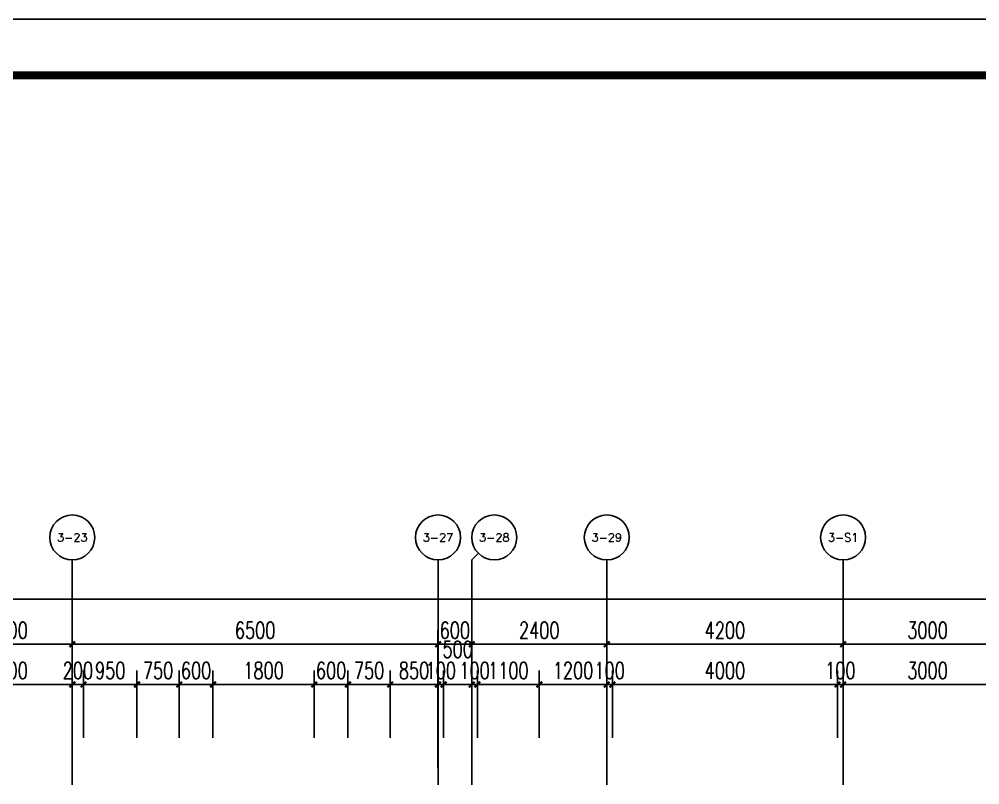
# Model space of a CAD drawing. Extents: x -59851 to 653804, y -249523 to 437614.
# Drawn here: x -6557 to 10515, y 221959 to 235577 of the extents above; entities that cross this region are included whole.
import ezdxf
from ezdxf.enums import TextEntityAlignment as Align

# ---------------------------------------------------------------- set-up
doc = ezdxf.new("R2010")
doc.units = 0
doc.header["$LTSCALE"] = 1000
doc.header["$MEASUREMENT"] = 0
for name, color, linetype in [('A-第三道尺寸线', 105, 'Continuous'), ('AXIS', 3, 'Continuous'), ('AXIS_TEXT', 7, 'Continuous'), ('LABEL_FIXBOX_PM', 7, 'Continuous'), ('LABEL_TXT_PM', 1, 'Continuous')]:
    doc.layers.add(name, color=color, linetype=linetype)
doc.styles.add('_TCH_AXIS', font='COMPLEX', dxfattribs={"bigfont": 'GBCBIG'})
doc.styles.add('_TCH_DIM_T3', font='SIMPLEX.shx', dxfattribs={"width": 0.705882, "bigfont": 'GBCBIG.shx'})
doc.styles.add('COMPLEX', font='COMPLEX')
doc.styles.add('LABEL_TXT_PM', font='pm_njadri_romans1.shx', dxfattribs={"width": 0.7, "bigfont": 'pm_njadri_hztxt.shx'})
doc.dimstyles.new('_TCH_ARCH&&100', dxfattribs={"dimtxt": 297.5, "dimasz": 100, "dimexe": 250, "dimexo": 300, "dimgap": 100, "dimtad": 1, "dimdec": 0, "dimzin": 0, "dimdsep": 46, "dimtxsty": '_TCH_DIM_T3', "dimblk": 'ARCHTICK', "dimcen": 0.09, "dimclrt": 7, "dimazin": 2, "dimtfac": 1, "dimtdec": 0, "dimtix": 1, "dimtmove": 2, "dimatfit": 3, "dimfxl": 0, "dimtolj": 1, "dimtzin": 0, "dimarcsym": 0})

# ---------------------------------------------------------------- blocks, each defined once
blk = doc.blocks.new('PMSheet_A1_20150113_5-3892016032414355901')
at = {"layer": 'LABEL_FIXBOX_PM'}
blk.add_lwpolyline([(0, 594), (841, 594), (841, 0), (0, 0)], close=True, dxfattribs=at)
at = {"layer": 'LABEL_FIXBOX_PM', "const_width": 1.4}
blk.add_lwpolyline([(831, 584), (25, 584), (25, 10), (831, 10)], close=True, dxfattribs=at)
at = {"layer": 'LABEL_TXT_PM', "style": 'LABEL_TXT_PM'}
for tag, height, width, p in [('修改图应说明理由', 4.5, 0.7, (788.35, 468.8)), ('出图章签名', 4.5, 0.7, (759.46, 338.09)), ('建设单位_U01', 4.5, 0.7, (800.9, 212.14)), ('建设单位', 4.5, 0.7, (800.9, 210.2)), ('建设单位_D01', 4.5, 0.7, (800.9, 207.4)), ('项目名称_U01', 4.5, 0.7, (800.9, 200.42)), ('项目名称', 4.5, 0.7, (800.9, 198.19)), ('项目名称_D01', 4.5, 0.7, (800.9, 195.3)), ('设计编号', 4.5, 0.6, (780.76, 187.9)), ('分项号', 4.5, 0.6, (820.26, 188)), ('项目经理', 4.5, 0.7, (780.26, 172)), ('项目经理签名', 4.5, 0.7, (810.18, 172.26)), ('审定签名', 4.5, 0.7, (810.18, 164.16)), ('审定', 4.5, 0.7, (780.26, 163.9)), ('审核', 4.5, 0.7, (780.26, 156)), ('审核签名', 4.5, 0.7, (810.18, 156.26)), ('项目负责', 4.5, 0.7, (780.26, 148)), ('项目负责签名', 4.5, 0.7, (810.18, 148.26)), ('专业负责签名', 4.5, 0.7, (810.18, 140.26)), ('专业负责', 4.5, 0.7, (780.26, 140)), ('校对', 4.5, 0.7, (780.26, 131.9)), ('校对签名', 4.5, 0.7, (810.18, 132.16)), ('设计', 4.5, 0.7, (780.26, 124)), ('设计签名', 4.5, 0.7, (810.18, 124.26)), ('绘制', 4.5, 0.7, (780.26, 115.9)), ('绘制签名', 4.5, 0.7, (810.18, 116.16)), ('方案_01', 4.5, 0.7, (780.26, 95.9)), ('方案_01签名', 4.5, 0.7, (810.18, 96.16)), ('方案_02', 4.5, 0.7, (780.26, 87.9)), ('方案_02签名', 4.5, 0.7, (810.18, 88.16)), ('方案_03', 4.5, 0.7, (780.29, 79.9)), ('方案_03签名', 4.5, 0.7, (810.2, 80.16)), ('方案_04', 4.5, 0.7, (780.26, 71.9)), ('方案_04签名', 4.5, 0.7, (810.18, 72.16)), ('图名_U02', 4.5, 0.7, (790.5, 60.2)), ('图名_U01', 4.5, 0.7, (790.5, 54.2)), ('图名', 4.5, 0.7, (790.5, 47.96)), ('图名_D01', 4.5, 0.7, (790.5, 42.4)), ('图名_D02', 4.5, 0.7, (790.5, 37)), ('图号', 3.5, 0.7, (760.97, 20.95)), ('图档号', 3.5, 0.7, (781.1, 20.95)), ('日期', 3.5, 0.7, (801.07, 20.95)), ('版本号', 3.5, 0.7, (820.27, 20.95))]:
    blk.add_attdef(tag, text='', height=height, dxfattribs=dict(at, width=width)).set_placement(p, align=Align.CENTER)
blk = doc.blocks.new('_ArchTick')
at = {"color": 0, "linetype": 'ByBlock', "const_width": 0.4}
blk.add_lwpolyline([(-0.5, -0.5), (0.5, 0.5)], dxfattribs=at)
blk = doc.blocks.new('*D3329')
at = {"layer": 'AXIS', "color": 0, "lineweight": -2, "transparency": 16777216}
for p, q in [((-7914, 222259), (-7914, 224709)), ((-5614, 222259), (-5614, 224709)), ((-7914, 224459), (-5614, 224459))]:
    blk.add_line(p, q, dxfattribs=at)
at = {"layer": 'Defpoints', "color": 0, "transparency": 16777216}
for p in [(-5614, 224459), (-7914, 221959), (-5614, 221959)]:
    blk.add_point(p, dxfattribs=at)
at = {"layer": 'AXIS', "color": 0, "lineweight": -2, "transparency": 16777216, "xscale": 100, "yscale": 100, "zscale": 100, "rotation": 180}
blk.add_blockref('_ArchTick', (-7914, 224459), dxfattribs=at)
at = {"layer": 'AXIS', "color": 0, "lineweight": -2, "transparency": 16777216, "xscale": 100, "yscale": 100, "zscale": 100}
blk.add_blockref('_ArchTick', (-5614, 224459), dxfattribs=at)
at = {"layer": 'AXIS', "color": 7, "transparency": 16777216, "insert": (-6764, 224708), "char_height": 297.5, "attachment_point": 5, "style": '_TCH_DIM_T3'}
blk.add_mtext('\\A1;2300', dxfattribs=at)
blk = doc.blocks.new('*D3330')
at = {"layer": 'AXIS', "color": 0, "lineweight": -2, "transparency": 16777216}
for p, q in [((-5614, 222259), (-5614, 224709)), ((886, 222259), (886, 224709)), ((-5614, 224459), (886, 224459))]:
    blk.add_line(p, q, dxfattribs=at)
at = {"layer": 'Defpoints', "color": 0, "transparency": 16777216}
for p in [(886, 224459), (-5614, 221959), (886, 221959)]:
    blk.add_point(p, dxfattribs=at)
at = {"layer": 'AXIS', "color": 0, "lineweight": -2, "transparency": 16777216, "xscale": 100, "yscale": 100, "zscale": 100, "rotation": 180}
blk.add_blockref('_ArchTick', (-5614, 224459), dxfattribs=at)
at = {"layer": 'AXIS', "color": 0, "lineweight": -2, "transparency": 16777216, "xscale": 100, "yscale": 100, "zscale": 100}
blk.add_blockref('_ArchTick', (886, 224459), dxfattribs=at)
at = {"layer": 'AXIS', "color": 7, "transparency": 16777216, "insert": (-2364, 224708), "char_height": 297.5, "attachment_point": 5, "style": '_TCH_DIM_T3'}
blk.add_mtext('\\A1;6500', dxfattribs=at)
blk = doc.blocks.new('*D3331')
at = {"layer": 'AXIS', "color": 0, "lineweight": -2, "transparency": 16777216}
for p, q in [((886, 222259), (886, 224709)), ((1486, 222259), (1486, 224709)), ((886, 224459), (786, 224459)), ((886, 224459), (1486, 224459)), ((1486, 224459), (1586, 224459))]:
    blk.add_line(p, q, dxfattribs=at)
at = {"layer": 'Defpoints', "color": 0, "transparency": 16777216}
for p in [(1486, 224459), (886, 221959), (1486, 221959)]:
    blk.add_point(p, dxfattribs=at)
at = {"layer": 'AXIS', "color": 0, "lineweight": -2, "transparency": 16777216, "xscale": 100, "yscale": 100, "zscale": 100}
blk.add_blockref('_ArchTick', (886, 224459), dxfattribs=at)
at = {"layer": 'AXIS', "color": 0, "lineweight": -2, "transparency": 16777216, "xscale": 100, "yscale": 100, "zscale": 100, "rotation": 180}
blk.add_blockref('_ArchTick', (1486, 224459), dxfattribs=at)
at = {"layer": 'AXIS', "color": 7, "transparency": 16777216, "insert": (1186, 224708), "char_height": 297.5, "attachment_point": 5, "style": '_TCH_DIM_T3'}
blk.add_mtext('\\A1;600', dxfattribs=at)
blk = doc.blocks.new('*D3332')
at = {"layer": 'AXIS', "color": 0, "lineweight": -2, "transparency": 16777216}
for p, q in [((1486, 222259), (1486, 224709)), ((3886, 222259), (3886, 224709)), ((1486, 224459), (3886, 224459))]:
    blk.add_line(p, q, dxfattribs=at)
at = {"layer": 'Defpoints', "color": 0, "transparency": 16777216}
for p in [(3886, 224459), (1486, 221959), (3886, 221959)]:
    blk.add_point(p, dxfattribs=at)
at = {"layer": 'AXIS', "color": 0, "lineweight": -2, "transparency": 16777216, "xscale": 100, "yscale": 100, "zscale": 100, "rotation": 180}
blk.add_blockref('_ArchTick', (1486, 224459), dxfattribs=at)
at = {"layer": 'AXIS', "color": 0, "lineweight": -2, "transparency": 16777216, "xscale": 100, "yscale": 100, "zscale": 100}
blk.add_blockref('_ArchTick', (3886, 224459), dxfattribs=at)
at = {"layer": 'AXIS', "color": 7, "transparency": 16777216, "insert": (2686, 224708), "char_height": 297.5, "attachment_point": 5, "style": '_TCH_DIM_T3'}
blk.add_mtext('\\A1;2400', dxfattribs=at)
blk = doc.blocks.new('*D3333')
at = {"layer": 'AXIS', "color": 0, "lineweight": -2, "transparency": 16777216}
for p, q in [((3886, 222259), (3886, 224709)), ((8086, 222259), (8086, 224709)), ((3886, 224459), (8086, 224459))]:
    blk.add_line(p, q, dxfattribs=at)
at = {"layer": 'Defpoints', "color": 0, "transparency": 16777216}
for p in [(8086, 224459), (3886, 221959), (8086, 221959)]:
    blk.add_point(p, dxfattribs=at)
at = {"layer": 'AXIS', "color": 0, "lineweight": -2, "transparency": 16777216, "xscale": 100, "yscale": 100, "zscale": 100, "rotation": 180}
blk.add_blockref('_ArchTick', (3886, 224459), dxfattribs=at)
at = {"layer": 'AXIS', "color": 0, "lineweight": -2, "transparency": 16777216, "xscale": 100, "yscale": 100, "zscale": 100}
blk.add_blockref('_ArchTick', (8086, 224459), dxfattribs=at)
at = {"layer": 'AXIS', "color": 7, "transparency": 16777216, "insert": (5986, 224708), "char_height": 297.5, "attachment_point": 5, "style": '_TCH_DIM_T3'}
blk.add_mtext('\\A1;4200', dxfattribs=at)
blk = doc.blocks.new('*D3334')
at = {"layer": 'AXIS', "color": 0, "lineweight": -2, "transparency": 16777216}
for p, q in [((8086, 222259), (8086, 224709)), ((11086, 222259), (11086, 224709)), ((8086, 224459), (11086, 224459))]:
    blk.add_line(p, q, dxfattribs=at)
at = {"layer": 'Defpoints', "color": 0, "transparency": 16777216}
for p in [(11086, 224459), (8086, 221959), (11086, 221959)]:
    blk.add_point(p, dxfattribs=at)
at = {"layer": 'AXIS', "color": 0, "lineweight": -2, "transparency": 16777216, "xscale": 100, "yscale": 100, "zscale": 100, "rotation": 180}
blk.add_blockref('_ArchTick', (8086, 224459), dxfattribs=at)
at = {"layer": 'AXIS', "color": 0, "lineweight": -2, "transparency": 16777216, "xscale": 100, "yscale": 100, "zscale": 100}
blk.add_blockref('_ArchTick', (11086, 224459), dxfattribs=at)
at = {"layer": 'AXIS', "color": 7, "transparency": 16777216, "insert": (9586, 224708), "char_height": 297.5, "attachment_point": 5, "style": '_TCH_DIM_T3'}
blk.add_mtext('\\A1;3000', dxfattribs=at)
blk = doc.blocks.new('*D3336')
at = {"layer": 'AXIS', "color": 0, "lineweight": -2, "transparency": 16777216}
for p, q in [((-44214, 224293), (-44214, 225509)), ((14486, 224293), (14486, 225509)), ((-44214, 225259), (14486, 225259))]:
    blk.add_line(p, q, dxfattribs=at)
at = {"layer": 'Defpoints', "color": 0, "transparency": 16777216}
for p in [(14486, 225259), (-44214, 223993), (14486, 223993)]:
    blk.add_point(p, dxfattribs=at)
at = {"layer": 'AXIS', "color": 0, "lineweight": -2, "transparency": 16777216, "xscale": 100, "yscale": 100, "zscale": 100, "rotation": 180}
blk.add_blockref('_ArchTick', (-44214, 225259), dxfattribs=at)
at = {"layer": 'AXIS', "color": 0, "lineweight": -2, "transparency": 16777216, "xscale": 100, "yscale": 100, "zscale": 100}
blk.add_blockref('_ArchTick', (14486, 225259), dxfattribs=at)
at = {"layer": 'AXIS', "color": 7, "transparency": 16777216, "insert": (-14864, 225508), "char_height": 297.5, "attachment_point": 5, "style": '_TCH_DIM_T3'}
blk.add_mtext('\\A1;58700', dxfattribs=at)
blk = doc.blocks.new('_AXISO')
blk.add_circle((0, 0), 0.5)
at = {"layer": 'AXIS_TEXT', "style": 'COMPLEX', "width": 1.041667}
blk.add_attdef('A', text='', height=0.56, dxfattribs=at).set_placement((-0.25, -0.28), (0.25, -0.28), align=Align.FIT)
blk = doc.blocks.new('*D3447')
at = {"layer": 'A-第三道尺寸线', "color": 0, "lineweight": -2, "transparency": 16777216}
for p, q in [((-7914, 222794), (-7914, 223993)), ((-5614, 222794), (-5614, 223993)), ((-7914, 223743), (-5614, 223743))]:
    blk.add_line(p, q, dxfattribs=at)
at = {"layer": 'Defpoints', "color": 0, "transparency": 16777216}
for p in [(-5614, 223743), (-7914, 222494), (-5614, 222494)]:
    blk.add_point(p, dxfattribs=at)
at = {"layer": 'A-第三道尺寸线', "color": 0, "lineweight": -2, "transparency": 16777216, "xscale": 100, "yscale": 100, "zscale": 100, "rotation": 180}
blk.add_blockref('_ArchTick', (-7914, 223743), dxfattribs=at)
at = {"layer": 'A-第三道尺寸线', "color": 0, "lineweight": -2, "transparency": 16777216, "xscale": 100, "yscale": 100, "zscale": 100}
blk.add_blockref('_ArchTick', (-5614, 223743), dxfattribs=at)
at = {"layer": 'A-第三道尺寸线', "color": 7, "transparency": 16777216, "insert": (-6764, 223992), "char_height": 297.5, "attachment_point": 5, "style": '_TCH_DIM_T3'}
blk.add_mtext('\\A1;2300', dxfattribs=at)
blk = doc.blocks.new('*D3448')
at = {"layer": 'A-第三道尺寸线', "color": 0, "lineweight": -2, "transparency": 16777216}
for p, q in [((-5614, 222794), (-5614, 223993)), ((-5414, 222794), (-5414, 223993)), ((-5614, 223743), (-5714, 223743)), ((-5614, 223743), (-5414, 223743)), ((-5414, 223743), (-5314, 223743))]:
    blk.add_line(p, q, dxfattribs=at)
at = {"layer": 'Defpoints', "color": 0, "transparency": 16777216}
for p in [(-5414, 223743), (-5614, 222494), (-5414, 222494)]:
    blk.add_point(p, dxfattribs=at)
at = {"layer": 'A-第三道尺寸线', "color": 0, "lineweight": -2, "transparency": 16777216, "xscale": 100, "yscale": 100, "zscale": 100}
blk.add_blockref('_ArchTick', (-5614, 223743), dxfattribs=at)
at = {"layer": 'A-第三道尺寸线', "color": 0, "lineweight": -2, "transparency": 16777216, "xscale": 100, "yscale": 100, "zscale": 100, "rotation": 180}
blk.add_blockref('_ArchTick', (-5414, 223743), dxfattribs=at)
at = {"layer": 'A-第三道尺寸线', "color": 7, "transparency": 16777216, "insert": (-5514, 223992), "char_height": 297.5, "attachment_point": 5, "style": '_TCH_DIM_T3'}
blk.add_mtext('\\A1;200', dxfattribs=at)
blk = doc.blocks.new('*D3449')
at = {"layer": 'A-第三道尺寸线', "color": 0, "lineweight": -2, "transparency": 16777216}
for p, q in [((-5414, 222794), (-5414, 223993)), ((-4464, 222794), (-4464, 223993)), ((-5414, 223743), (-4464, 223743))]:
    blk.add_line(p, q, dxfattribs=at)
at = {"layer": 'Defpoints', "color": 0, "transparency": 16777216}
for p in [(-4464, 223743), (-5414, 222494), (-4464, 222494)]:
    blk.add_point(p, dxfattribs=at)
at = {"layer": 'A-第三道尺寸线', "color": 0, "lineweight": -2, "transparency": 16777216, "xscale": 100, "yscale": 100, "zscale": 100, "rotation": 180}
blk.add_blockref('_ArchTick', (-5414, 223743), dxfattribs=at)
at = {"layer": 'A-第三道尺寸线', "color": 0, "lineweight": -2, "transparency": 16777216, "xscale": 100, "yscale": 100, "zscale": 100}
blk.add_blockref('_ArchTick', (-4464, 223743), dxfattribs=at)
at = {"layer": 'A-第三道尺寸线', "color": 7, "transparency": 16777216, "insert": (-4939, 223992), "char_height": 297.5, "attachment_point": 5, "style": '_TCH_DIM_T3'}
blk.add_mtext('\\A1;950', dxfattribs=at)
blk = doc.blocks.new('*D3450')
at = {"layer": 'A-第三道尺寸线', "color": 0, "lineweight": -2, "transparency": 16777216}
for p, q in [((-4464, 222794), (-4464, 223993)), ((-3714, 222794), (-3714, 223993)), ((-4464, 223743), (-3714, 223743))]:
    blk.add_line(p, q, dxfattribs=at)
at = {"layer": 'Defpoints', "color": 0, "transparency": 16777216}
for p in [(-3714, 223743), (-4464, 222494), (-3714, 222494)]:
    blk.add_point(p, dxfattribs=at)
at = {"layer": 'A-第三道尺寸线', "color": 0, "lineweight": -2, "transparency": 16777216, "xscale": 100, "yscale": 100, "zscale": 100, "rotation": 180}
blk.add_blockref('_ArchTick', (-4464, 223743), dxfattribs=at)
at = {"layer": 'A-第三道尺寸线', "color": 0, "lineweight": -2, "transparency": 16777216, "xscale": 100, "yscale": 100, "zscale": 100}
blk.add_blockref('_ArchTick', (-3714, 223743), dxfattribs=at)
at = {"layer": 'A-第三道尺寸线', "color": 7, "transparency": 16777216, "insert": (-4089, 223992), "char_height": 297.5, "attachment_point": 5, "style": '_TCH_DIM_T3'}
blk.add_mtext('\\A1;750', dxfattribs=at)
blk = doc.blocks.new('*D3451')
at = {"layer": 'A-第三道尺寸线', "color": 0, "lineweight": -2, "transparency": 16777216}
for p, q in [((-3714, 222794), (-3714, 223993)), ((-3114, 222794), (-3114, 223993)), ((-3714, 223743), (-3814, 223743)), ((-3714, 223743), (-3114, 223743)), ((-3114, 223743), (-3014, 223743))]:
    blk.add_line(p, q, dxfattribs=at)
at = {"layer": 'Defpoints', "color": 0, "transparency": 16777216}
for p in [(-3114, 223743), (-3714, 222494), (-3114, 222494)]:
    blk.add_point(p, dxfattribs=at)
at = {"layer": 'A-第三道尺寸线', "color": 0, "lineweight": -2, "transparency": 16777216, "xscale": 100, "yscale": 100, "zscale": 100}
blk.add_blockref('_ArchTick', (-3714, 223743), dxfattribs=at)
at = {"layer": 'A-第三道尺寸线', "color": 0, "lineweight": -2, "transparency": 16777216, "xscale": 100, "yscale": 100, "zscale": 100, "rotation": 180}
blk.add_blockref('_ArchTick', (-3114, 223743), dxfattribs=at)
at = {"layer": 'A-第三道尺寸线', "color": 7, "transparency": 16777216, "insert": (-3414, 223992), "char_height": 297.5, "attachment_point": 5, "style": '_TCH_DIM_T3'}
blk.add_mtext('\\A1;600', dxfattribs=at)
blk = doc.blocks.new('*D3452')
at = {"layer": 'A-第三道尺寸线', "color": 0, "lineweight": -2, "transparency": 16777216}
for p, q in [((-3114, 222794), (-3114, 223993)), ((-1314, 222794), (-1314, 223993)), ((-3114, 223743), (-1314, 223743))]:
    blk.add_line(p, q, dxfattribs=at)
at = {"layer": 'Defpoints', "color": 0, "transparency": 16777216}
for p in [(-1314, 223743), (-3114, 222494), (-1314, 222494)]:
    blk.add_point(p, dxfattribs=at)
at = {"layer": 'A-第三道尺寸线', "color": 0, "lineweight": -2, "transparency": 16777216, "xscale": 100, "yscale": 100, "zscale": 100, "rotation": 180}
blk.add_blockref('_ArchTick', (-3114, 223743), dxfattribs=at)
at = {"layer": 'A-第三道尺寸线', "color": 0, "lineweight": -2, "transparency": 16777216, "xscale": 100, "yscale": 100, "zscale": 100}
blk.add_blockref('_ArchTick', (-1314, 223743), dxfattribs=at)
at = {"layer": 'A-第三道尺寸线', "color": 7, "transparency": 16777216, "insert": (-2214, 223992), "char_height": 297.5, "attachment_point": 5, "style": '_TCH_DIM_T3'}
blk.add_mtext('\\A1;1800', dxfattribs=at)
blk = doc.blocks.new('*D3453')
at = {"layer": 'A-第三道尺寸线', "color": 0, "lineweight": -2, "transparency": 16777216}
for p, q in [((-1314, 222794), (-1314, 223993)), ((-714, 222794), (-714, 223993)), ((-1314, 223743), (-1414, 223743)), ((-1314, 223743), (-714, 223743)), ((-714, 223743), (-614, 223743))]:
    blk.add_line(p, q, dxfattribs=at)
at = {"layer": 'Defpoints', "color": 0, "transparency": 16777216}
for p in [(-714, 223743), (-1314, 222494), (-714, 222494)]:
    blk.add_point(p, dxfattribs=at)
at = {"layer": 'A-第三道尺寸线', "color": 0, "lineweight": -2, "transparency": 16777216, "xscale": 100, "yscale": 100, "zscale": 100}
blk.add_blockref('_ArchTick', (-1314, 223743), dxfattribs=at)
at = {"layer": 'A-第三道尺寸线', "color": 0, "lineweight": -2, "transparency": 16777216, "xscale": 100, "yscale": 100, "zscale": 100, "rotation": 180}
blk.add_blockref('_ArchTick', (-714, 223743), dxfattribs=at)
at = {"layer": 'A-第三道尺寸线', "color": 7, "transparency": 16777216, "insert": (-1014, 223992), "char_height": 297.5, "attachment_point": 5, "style": '_TCH_DIM_T3'}
blk.add_mtext('\\A1;600', dxfattribs=at)
blk = doc.blocks.new('*D3454')
at = {"layer": 'A-第三道尺寸线', "color": 0, "lineweight": -2, "transparency": 16777216}
for p, q in [((-714, 222794), (-714, 223993)), ((36, 222794), (36, 223993)), ((-714, 223743), (36, 223743))]:
    blk.add_line(p, q, dxfattribs=at)
at = {"layer": 'Defpoints', "color": 0, "transparency": 16777216}
for p in [(36, 223743), (-714, 222494), (36, 222494)]:
    blk.add_point(p, dxfattribs=at)
at = {"layer": 'A-第三道尺寸线', "color": 0, "lineweight": -2, "transparency": 16777216, "xscale": 100, "yscale": 100, "zscale": 100, "rotation": 180}
blk.add_blockref('_ArchTick', (-714, 223743), dxfattribs=at)
at = {"layer": 'A-第三道尺寸线', "color": 0, "lineweight": -2, "transparency": 16777216, "xscale": 100, "yscale": 100, "zscale": 100}
blk.add_blockref('_ArchTick', (36, 223743), dxfattribs=at)
at = {"layer": 'A-第三道尺寸线', "color": 7, "transparency": 16777216, "insert": (-339, 223992), "char_height": 297.5, "attachment_point": 5, "style": '_TCH_DIM_T3'}
blk.add_mtext('\\A1;750', dxfattribs=at)
blk = doc.blocks.new('*D3455')
at = {"layer": 'A-第三道尺寸线', "color": 0, "lineweight": -2, "transparency": 16777216}
for p, q in [((36, 222794), (36, 223993)), ((886, 222794), (886, 223993)), ((36, 223743), (886, 223743))]:
    blk.add_line(p, q, dxfattribs=at)
at = {"layer": 'Defpoints', "color": 0, "transparency": 16777216}
for p in [(886, 223743), (36, 222494), (886, 222494)]:
    blk.add_point(p, dxfattribs=at)
at = {"layer": 'A-第三道尺寸线', "color": 0, "lineweight": -2, "transparency": 16777216, "xscale": 100, "yscale": 100, "zscale": 100, "rotation": 180}
blk.add_blockref('_ArchTick', (36, 223743), dxfattribs=at)
at = {"layer": 'A-第三道尺寸线', "color": 0, "lineweight": -2, "transparency": 16777216, "xscale": 100, "yscale": 100, "zscale": 100}
blk.add_blockref('_ArchTick', (886, 223743), dxfattribs=at)
at = {"layer": 'A-第三道尺寸线', "color": 7, "transparency": 16777216, "insert": (461, 223992), "char_height": 297.5, "attachment_point": 5, "style": '_TCH_DIM_T3'}
blk.add_mtext('\\A1;850', dxfattribs=at)
blk = doc.blocks.new('*D3456')
at = {"layer": 'A-第三道尺寸线', "color": 0, "lineweight": -2, "transparency": 16777216}
for p, q in [((886, 222794), (886, 223993)), ((986, 222794), (986, 223993)), ((886, 223743), (786, 223743)), ((886, 223743), (986, 223743)), ((986, 223743), (1086, 223743))]:
    blk.add_line(p, q, dxfattribs=at)
at = {"layer": 'Defpoints', "color": 0, "transparency": 16777216}
for p in [(986, 223743), (886, 222494), (986, 222494)]:
    blk.add_point(p, dxfattribs=at)
at = {"layer": 'A-第三道尺寸线', "color": 0, "lineweight": -2, "transparency": 16777216, "xscale": 100, "yscale": 100, "zscale": 100}
blk.add_blockref('_ArchTick', (886, 223743), dxfattribs=at)
at = {"layer": 'A-第三道尺寸线', "color": 0, "lineweight": -2, "transparency": 16777216, "xscale": 100, "yscale": 100, "zscale": 100, "rotation": 180}
blk.add_blockref('_ArchTick', (986, 223743), dxfattribs=at)
at = {"layer": 'A-第三道尺寸线', "color": 7, "transparency": 16777216, "insert": (936, 223992), "char_height": 297.5, "attachment_point": 5, "style": '_TCH_DIM_T3'}
blk.add_mtext('\\A1;100', dxfattribs=at)
blk = doc.blocks.new('*D3457')
at = {"layer": 'A-第三道尺寸线', "color": 0, "lineweight": -2, "transparency": 16777216}
for p, q in [((986, 222794), (986, 223993)), ((1486, 222794), (1486, 223993)), ((986, 223743), (1486, 223743))]:
    blk.add_line(p, q, dxfattribs=at)
at = {"layer": 'Defpoints', "color": 0, "transparency": 16777216}
for p in [(1486, 223743), (986, 222494), (1486, 222494)]:
    blk.add_point(p, dxfattribs=at)
at = {"layer": 'A-第三道尺寸线', "color": 0, "lineweight": -2, "transparency": 16777216, "xscale": 100, "yscale": 100, "zscale": 100, "rotation": 180}
blk.add_blockref('_ArchTick', (986, 223743), dxfattribs=at)
at = {"layer": 'A-第三道尺寸线', "color": 0, "lineweight": -2, "transparency": 16777216, "xscale": 100, "yscale": 100, "zscale": 100}
blk.add_blockref('_ArchTick', (1486, 223743), dxfattribs=at)
at = {"layer": 'A-第三道尺寸线', "color": 7, "transparency": 16777216, "insert": (1236, 224368), "char_height": 297.5, "attachment_point": 5, "style": '_TCH_DIM_T3'}
blk.add_mtext('\\A1;500', dxfattribs=at)
blk = doc.blocks.new('*D3458')
at = {"layer": 'A-第三道尺寸线', "color": 0, "lineweight": -2, "transparency": 16777216}
for p, q in [((1486, 222794), (1486, 223993)), ((1586, 222794), (1586, 223993)), ((1486, 223743), (1386, 223743)), ((1486, 223743), (1586, 223743)), ((1586, 223743), (1686, 223743))]:
    blk.add_line(p, q, dxfattribs=at)
at = {"layer": 'Defpoints', "color": 0, "transparency": 16777216}
for p in [(1586, 223743), (1486, 222494), (1586, 222494)]:
    blk.add_point(p, dxfattribs=at)
at = {"layer": 'A-第三道尺寸线', "color": 0, "lineweight": -2, "transparency": 16777216, "xscale": 100, "yscale": 100, "zscale": 100}
blk.add_blockref('_ArchTick', (1486, 223743), dxfattribs=at)
at = {"layer": 'A-第三道尺寸线', "color": 0, "lineweight": -2, "transparency": 16777216, "xscale": 100, "yscale": 100, "zscale": 100, "rotation": 180}
blk.add_blockref('_ArchTick', (1586, 223743), dxfattribs=at)
at = {"layer": 'A-第三道尺寸线', "color": 7, "transparency": 16777216, "insert": (1536, 223992), "char_height": 297.5, "attachment_point": 5, "style": '_TCH_DIM_T3'}
blk.add_mtext('\\A1;100', dxfattribs=at)
blk = doc.blocks.new('*D3459')
at = {"layer": 'A-第三道尺寸线', "color": 0, "lineweight": -2, "transparency": 16777216}
for p, q in [((1586, 222794), (1586, 223993)), ((2686, 222794), (2686, 223993)), ((1586, 223743), (2686, 223743))]:
    blk.add_line(p, q, dxfattribs=at)
at = {"layer": 'Defpoints', "color": 0, "transparency": 16777216}
for p in [(2686, 223743), (1586, 222494), (2686, 222494)]:
    blk.add_point(p, dxfattribs=at)
at = {"layer": 'A-第三道尺寸线', "color": 0, "lineweight": -2, "transparency": 16777216, "xscale": 100, "yscale": 100, "zscale": 100, "rotation": 180}
blk.add_blockref('_ArchTick', (1586, 223743), dxfattribs=at)
at = {"layer": 'A-第三道尺寸线', "color": 0, "lineweight": -2, "transparency": 16777216, "xscale": 100, "yscale": 100, "zscale": 100}
blk.add_blockref('_ArchTick', (2686, 223743), dxfattribs=at)
at = {"layer": 'A-第三道尺寸线', "color": 7, "transparency": 16777216, "insert": (2136, 223992), "char_height": 297.5, "attachment_point": 5, "style": '_TCH_DIM_T3'}
blk.add_mtext('\\A1;1100', dxfattribs=at)
blk = doc.blocks.new('*D3460')
at = {"layer": 'A-第三道尺寸线', "color": 0, "lineweight": -2, "transparency": 16777216}
for p, q in [((2686, 222794), (2686, 223993)), ((3886, 222794), (3886, 223993)), ((2686, 223743), (3886, 223743))]:
    blk.add_line(p, q, dxfattribs=at)
at = {"layer": 'Defpoints', "color": 0, "transparency": 16777216}
for p in [(3886, 223743), (2686, 222494), (3886, 222494)]:
    blk.add_point(p, dxfattribs=at)
at = {"layer": 'A-第三道尺寸线', "color": 0, "lineweight": -2, "transparency": 16777216, "xscale": 100, "yscale": 100, "zscale": 100, "rotation": 180}
blk.add_blockref('_ArchTick', (2686, 223743), dxfattribs=at)
at = {"layer": 'A-第三道尺寸线', "color": 0, "lineweight": -2, "transparency": 16777216, "xscale": 100, "yscale": 100, "zscale": 100}
blk.add_blockref('_ArchTick', (3886, 223743), dxfattribs=at)
at = {"layer": 'A-第三道尺寸线', "color": 7, "transparency": 16777216, "insert": (3286, 223992), "char_height": 297.5, "attachment_point": 5, "style": '_TCH_DIM_T3'}
blk.add_mtext('\\A1;1200', dxfattribs=at)
blk = doc.blocks.new('*D3461')
at = {"layer": 'A-第三道尺寸线', "color": 0, "lineweight": -2, "transparency": 16777216}
for p, q in [((3886, 222794), (3886, 223993)), ((3986, 222794), (3986, 223993)), ((3886, 223743), (3786, 223743)), ((3886, 223743), (3986, 223743)), ((3986, 223743), (4086, 223743))]:
    blk.add_line(p, q, dxfattribs=at)
at = {"layer": 'Defpoints', "color": 0, "transparency": 16777216}
for p in [(3986, 223743), (3886, 222494), (3986, 222494)]:
    blk.add_point(p, dxfattribs=at)
at = {"layer": 'A-第三道尺寸线', "color": 0, "lineweight": -2, "transparency": 16777216, "xscale": 100, "yscale": 100, "zscale": 100}
blk.add_blockref('_ArchTick', (3886, 223743), dxfattribs=at)
at = {"layer": 'A-第三道尺寸线', "color": 0, "lineweight": -2, "transparency": 16777216, "xscale": 100, "yscale": 100, "zscale": 100, "rotation": 180}
blk.add_blockref('_ArchTick', (3986, 223743), dxfattribs=at)
at = {"layer": 'A-第三道尺寸线', "color": 7, "transparency": 16777216, "insert": (3936, 223992), "char_height": 297.5, "attachment_point": 5, "style": '_TCH_DIM_T3'}
blk.add_mtext('\\A1;100', dxfattribs=at)
blk = doc.blocks.new('*D3462')
at = {"layer": 'A-第三道尺寸线', "color": 0, "lineweight": -2, "transparency": 16777216}
for p, q in [((3986, 222794), (3986, 223993)), ((7986, 222794), (7986, 223993)), ((3986, 223743), (7986, 223743))]:
    blk.add_line(p, q, dxfattribs=at)
at = {"layer": 'Defpoints', "color": 0, "transparency": 16777216}
for p in [(7986, 223743), (3986, 222494), (7986, 222494)]:
    blk.add_point(p, dxfattribs=at)
at = {"layer": 'A-第三道尺寸线', "color": 0, "lineweight": -2, "transparency": 16777216, "xscale": 100, "yscale": 100, "zscale": 100, "rotation": 180}
blk.add_blockref('_ArchTick', (3986, 223743), dxfattribs=at)
at = {"layer": 'A-第三道尺寸线', "color": 0, "lineweight": -2, "transparency": 16777216, "xscale": 100, "yscale": 100, "zscale": 100}
blk.add_blockref('_ArchTick', (7986, 223743), dxfattribs=at)
at = {"layer": 'A-第三道尺寸线', "color": 7, "transparency": 16777216, "insert": (5986, 223992), "char_height": 297.5, "attachment_point": 5, "style": '_TCH_DIM_T3'}
blk.add_mtext('\\A1;4000', dxfattribs=at)
blk = doc.blocks.new('*D3463')
at = {"layer": 'A-第三道尺寸线', "color": 0, "lineweight": -2, "transparency": 16777216}
for p, q in [((7986, 222794), (7986, 223993)), ((8086, 222794), (8086, 223993)), ((7986, 223743), (7886, 223743)), ((7986, 223743), (8086, 223743)), ((8086, 223743), (8186, 223743))]:
    blk.add_line(p, q, dxfattribs=at)
at = {"layer": 'Defpoints', "color": 0, "transparency": 16777216}
for p in [(8086, 223743), (7986, 222494), (8086, 222494)]:
    blk.add_point(p, dxfattribs=at)
at = {"layer": 'A-第三道尺寸线', "color": 0, "lineweight": -2, "transparency": 16777216, "xscale": 100, "yscale": 100, "zscale": 100}
blk.add_blockref('_ArchTick', (7986, 223743), dxfattribs=at)
at = {"layer": 'A-第三道尺寸线', "color": 0, "lineweight": -2, "transparency": 16777216, "xscale": 100, "yscale": 100, "zscale": 100, "rotation": 180}
blk.add_blockref('_ArchTick', (8086, 223743), dxfattribs=at)
at = {"layer": 'A-第三道尺寸线', "color": 7, "transparency": 16777216, "insert": (8036, 223992), "char_height": 297.5, "attachment_point": 5, "style": '_TCH_DIM_T3'}
blk.add_mtext('\\A1;100', dxfattribs=at)
blk = doc.blocks.new('*D3464')
at = {"layer": 'A-第三道尺寸线', "color": 0, "lineweight": -2, "transparency": 16777216}
for p, q in [((8086, 222794), (8086, 223993)), ((11086, 222794), (11086, 223993)), ((8086, 223743), (11086, 223743))]:
    blk.add_line(p, q, dxfattribs=at)
at = {"layer": 'Defpoints', "color": 0, "transparency": 16777216}
for p in [(11086, 223743), (8086, 222494), (11086, 222494)]:
    blk.add_point(p, dxfattribs=at)
at = {"layer": 'A-第三道尺寸线', "color": 0, "lineweight": -2, "transparency": 16777216, "xscale": 100, "yscale": 100, "zscale": 100, "rotation": 180}
blk.add_blockref('_ArchTick', (8086, 223743), dxfattribs=at)
at = {"layer": 'A-第三道尺寸线', "color": 0, "lineweight": -2, "transparency": 16777216, "xscale": 100, "yscale": 100, "zscale": 100}
blk.add_blockref('_ArchTick', (11086, 223743), dxfattribs=at)
at = {"layer": 'A-第三道尺寸线', "color": 7, "transparency": 16777216, "insert": (9586, 223992), "char_height": 297.5, "attachment_point": 5, "style": '_TCH_DIM_T3'}
blk.add_mtext('\\A1;3000', dxfattribs=at)

msp = doc.modelspace()

# ---------------------------------------------------------------- linework, layer by layer
at = {"layer": 'AXIS'}
for p, q in [((1603.4, 226076.7), (1486.3, 225959.5)), ((-5613.7, 221959.5), (-5613.7, 225959.5)), ((886.3, 221959.5), (886.3, 225959.5)), ((1486.3, 221959.5), (1486.3, 225959.5)), ((3886.3, 221959.5), (3886.3, 225959.5)), ((8086.3, 221959.5), (8086.3, 225959.5))]:
    msp.add_line(p, q, dxfattribs=at)

# ---------------------------------------------------------------- block references
at = {"xscale": 100, "yscale": 100, "zscale": 100}
msp.add_blockref('PMSheet_A1_20150113_5-3892016032414355901', (-53656.1, 176177.3), dxfattribs=at)
at = {"layer": 'AXIS'}
ref = msp.add_blockref('_AXISO', (-5613.7, 226359.5), dxfattribs=dict(at, xscale=800, yscale=800, zscale=800))
ref.add_attrib('A', '3-23', dxfattribs={"layer": 'AXIS_TEXT', "height": 143.86, "style": '_TCH_AXIS'}).set_placement((-5884.3, 226287.6), (-5343.1, 226287.6), align=Align.FIT)
ref = msp.add_blockref('_AXISO', (886.3, 226359.5), dxfattribs=dict(at, xscale=800, yscale=800, zscale=800))
ref.add_attrib('A', '3-27', dxfattribs={"layer": 'AXIS_TEXT', "height": 143.86, "style": '_TCH_AXIS'}).set_placement((615.7, 226287.6), (1156.9, 226287.6), align=Align.FIT)
ref = msp.add_blockref('_AXISO', (1886.3, 226359.5), dxfattribs=dict(at, xscale=800, yscale=800, zscale=800))
ref.add_attrib('A', '3-28', dxfattribs={"layer": 'AXIS_TEXT', "height": 143.86, "style": '_TCH_AXIS'}).set_placement((1615.7, 226287.6), (2156.9, 226287.6), align=Align.FIT)
ref = msp.add_blockref('_AXISO', (3886.3, 226359.5), dxfattribs=dict(at, xscale=800, yscale=800, zscale=800))
ref.add_attrib('A', '3-29', dxfattribs={"layer": 'AXIS_TEXT', "height": 143.86, "style": '_TCH_AXIS'}).set_placement((3615.7, 226287.6), (4156.9, 226287.6), align=Align.FIT)
ref = msp.add_blockref('_AXISO', (8086.3, 226359.5), dxfattribs=dict(at, xscale=800, yscale=800, zscale=800))
ref.add_attrib('A', '3-S1', dxfattribs={"layer": 'AXIS_TEXT', "height": 152.88, "style": '_TCH_AXIS'}).set_placement((7816.9, 226283.1), (8355.6, 226283.1), align=Align.FIT)

# ---------------------------------------------------------------- dimensions: what is measured, and where the dimension line sits
at = {"layer": 'A-第三道尺寸线'}
dim = msp.add_linear_dim(base=(1486.3, 223743.2), p1=(986.3, 222493.6), p2=(1486.3, 222493.6), angle=0, dimstyle='_TCH_ARCH&&100', dxfattribs=at)
dim.commit()
dim.dimension.update_dxf_attribs({"geometry": '*D3457', "text_midpoint": (1236.3, 224368.2), "dimtype": 161})
for p1, p2, picture, middle in [((-7913.7, 222493.6), (-5613.7, 222493.6), '*D3447', (-6763.7, 223992)), ((-5613.7, 222493.6), (-5413.7, 222493.6), '*D3448', (-5513.7, 223992)), ((-5413.7, 222493.6), (-4463.7, 222493.6), '*D3449', (-4938.7, 223992)), ((-4463.7, 222493.6), (-3713.7, 222493.6), '*D3450', (-4088.7, 223992)), ((-3713.7, 222493.6), (-3113.7, 222493.6), '*D3451', (-3413.7, 223992)), ((-3113.7, 222493.6), (-1313.7, 222493.6), '*D3452', (-2213.7, 223992)), ((-1313.7, 222493.6), (-713.7, 222493.6), '*D3453', (-1013.7, 223992)), ((-713.7, 222493.6), (36.3, 222493.6), '*D3454', (-338.7, 223992)), ((36.3, 222493.6), (886.3, 222493.6), '*D3455', (461.3, 223992)), ((886.3, 222493.6), (986.3, 222493.6), '*D3456', (936.3, 223992)), ((1486.3, 222493.6), (1586.3, 222493.6), '*D3458', (1536.3, 223992)), ((1586.3, 222493.6), (2686.3, 222493.6), '*D3459', (2136.3, 223992)), ((2686.3, 222493.6), (3886.3, 222493.6), '*D3460', (3286.3, 223992)), ((3886.3, 222493.6), (3986.3, 222493.6), '*D3461', (3936.3, 223992)), ((3986.3, 222493.6), (7986.3, 222493.6), '*D3462', (5986.3, 223992)), ((7986.3, 222493.6), (8086.3, 222493.6), '*D3463', (8036.3, 223992)), ((8086.3, 222493.6), (11086.3, 222493.6), '*D3464', (9586.3, 223992))]:
    dim = msp.add_aligned_dim(p1=p1, p2=p2, distance=1249.6, dimstyle='_TCH_ARCH&&100', dxfattribs=at)
    dim.commit()
    dim.dimension.update_dxf_attribs({"geometry": picture, "text_midpoint": middle})
at = {"layer": 'AXIS'}
for p1, p2, distance, picture, middle in [((-44213.7, 223993.2), (14486.3, 223993.2), 1266.3, '*D3336', (-14863.7, 225508.2)), ((-7913.7, 221959.5), (-5613.7, 221959.5), 2500, '*D3329', (-6763.7, 224708.2)), ((-5613.7, 221959.5), (886.3, 221959.5), 2500, '*D3330', (-2363.7, 224708.2)), ((886.3, 221959.5), (1486.3, 221959.5), 2500, '*D3331', (1186.3, 224708.2)), ((1486.3, 221959.5), (3886.3, 221959.5), 2500, '*D3332', (2686.3, 224708.2)), ((3886.3, 221959.5), (8086.3, 221959.5), 2500, '*D3333', (5986.3, 224708.2)), ((8086.3, 221959.5), (11086.3, 221959.5), 2500, '*D3334', (9586.3, 224708.2))]:
    dim = msp.add_aligned_dim(p1=p1, p2=p2, distance=distance, dimstyle='_TCH_ARCH&&100', dxfattribs=at)
    dim.commit()
    dim.dimension.update_dxf_attribs({"geometry": picture, "text_midpoint": middle})

doc.saveas('drawing.dxf')
